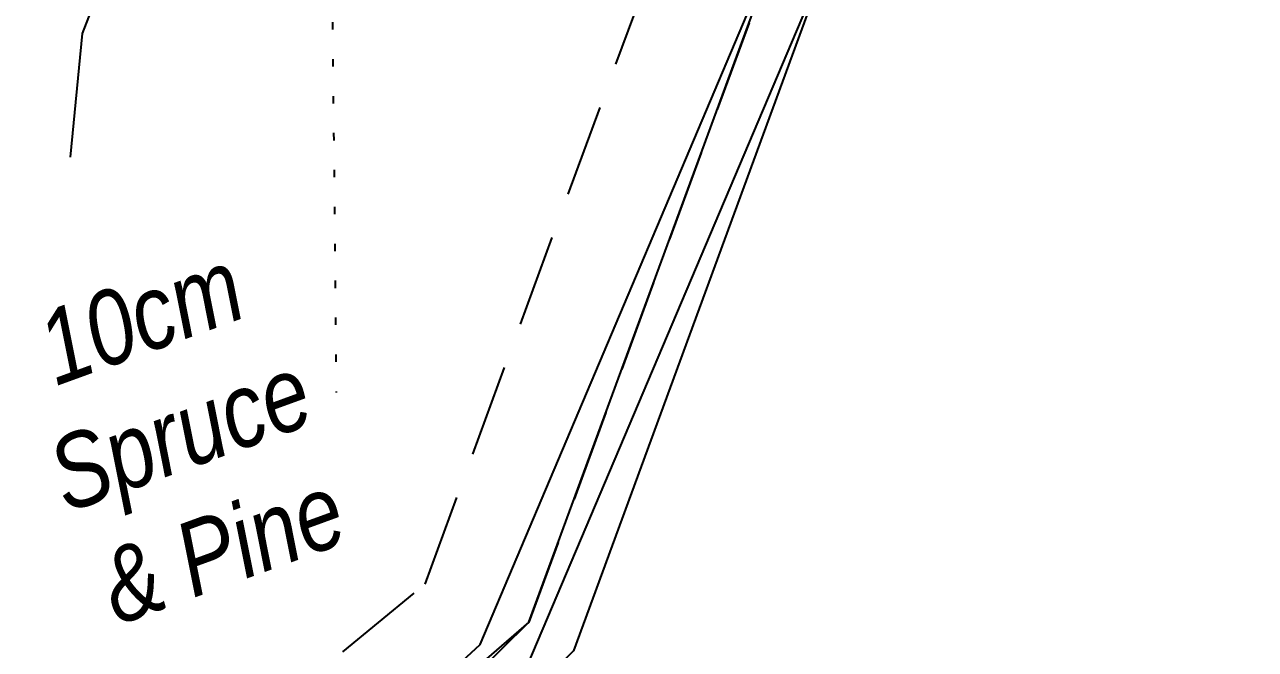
# Model space of a CAD drawing. Extents: x 471563 to 508050, y 6028961 to 6050146.
# Drawn here: x 481231.8 to 481398.7, y 6044011.5 to 6044096.2 of the extents above; entities that cross this region are included whole.
import ezdxf

# ---------------------------------------------------------------- set-up
doc = ezdxf.new("R2010")
doc.units = 0
doc.header["$LTSCALE"] = 5
doc.linetypes.add('foc-ACCESSROAD', pattern=[3.75, 2.5, -1.25])
doc.linetypes.add('foc-TOPO', pattern=[1, 0.2, -0.8])
for name, color, linetype in [('F-RW', 190, 'Continuous'), ('F-WS', 190, 'foc-ACCESSROAD'), ('T-BUSH-T', 110, 'Continuous'), ('T-SLOPE', 48, 'Continuous'), ('T-VEGETATION-CHANGE', 104, 'foc-TOPO')]:
    doc.layers.add(name, color=color, linetype=linetype)
doc.styles.add('80LS', font='ARIALNI.TTF', dxfattribs={"height": 10})

msp = doc.modelspace()

# ---------------------------------------------------------------- linework, layer by layer
at = {"layer": 'F-RW'}
for points in [[(480959.107, 6043722.241), (481015.019, 6043740.854), (481025.41, 6043744.313), (481202.389, 6043918.789), (481300.199, 6044015.217), (481346.037, 6044139.988), (481370.147, 6044205.617), (481377.255, 6044224.967), (481378.678, 6044228.831), (481380.524, 6044233.865), (481401.228, 6044228.748), (481401.228, 6044228.748), (481461.236, 6044213.938), (481488.146, 6044207.295), (481646.101, 6044168.302)], [(481657.792, 6044158.206), (481551.532, 6044184.438), (481395.238, 6044223.022), (481384.934, 6044225.565), (481384.429, 6044224.191), (481377.32, 6044204.84), (481306.23, 6044011.332), (481202.33, 6043908.9), (481029.166, 6043738.184), (481020.076, 6043735.158), (480961.317, 6043715.598)], [(481629.595, 6044134.518), (481529.606, 6044194.396), (481515.559, 6044189.197), (481500.498, 6044144.604), (481447.076, 6044108.165), (481369.835, 6044115.066), (481339.073, 6044101.57), (481299.421, 6044008.085), (481188.139, 6043905.415), (481004.135, 6043725.746), (480955.444, 6043721.295), (480954.807, 6043728.263), (481001.024, 6043732.487), (481183.322, 6043910.49), (481293.569, 6044012.205), (481333.717, 6044106.86), (481368.669, 6044122.194), (481445.203, 6044115.357), (481494.619, 6044149.063), (481509.999, 6044194.599), (481530.323, 6044202.121), (481633.921, 6044140.082)]]:
    msp.add_lwpolyline(points, dxfattribs=at)
at = {"layer": 'F-WS'}
msp.add_lwpolyline([(481025.672, 6043759.19), (481011.26, 6043745.088), (481015.019, 6043740.854), (481020.076, 6043735.158), (481031.704, 6043722.063), (480949.436, 6043649.019), (480876.393, 6043731.287), (480958.66, 6043804.33), (481001.288, 6043756.319), (481015.179, 6043769.913), (481172.713, 6043924.069), (481202.584, 6043951.685), (481286.126, 6044020.387), (481352.722, 6044201.657), (481356.341, 6044211.507), (481349.804, 6044221.845), (481360.356, 6044221.231), (481375.289, 6044219.616), (481300.199, 6044015.217), (481202.462, 6043931.141), (481183.054, 6043913.198), (481025.672, 6043759.19)], close=True, dxfattribs=at)
at = {"layer": 'T-SLOPE', "flags": 128}
msp.add_lwpolyline([(481238.054, 6044078.188), (481239.697, 6044094.937), (481245.709, 6044110.499), (481243.46, 6044129.997), (481242.588, 6044149.004), (481246.534, 6044161.086), (481251.06, 6044176.828), (481256.962, 6044188.706), (481260.687, 6044200.217), (481270.164, 6044208.347), (481270.883, 6044219.188), (481263.784, 6044230.691)], dxfattribs=at)
at = {"layer": 'T-VEGETATION-CHANGE', "flags": 128}
msp.add_lwpolyline([(481272.232, 6044226.476), (481274.086, 6044046.314)], dxfattribs=at)

# ---------------------------------------------------------------- texts
at = {"layer": 'T-BUSH-T', "insert": (481214.125, 6044049.823), "char_height": 9.99475, "attachment_point": 1, "rotation": 20, "style": '80LS'}
msp.add_mtext_dynamic_manual_height_columns('\\pi19.75017;10cm \\P\\pi15.21639;Spruce\\P\\pi16.53221;& Pine', width=65.61214, gutter_width=50, heights=[0], dxfattribs=at)

doc.saveas('drawing.dxf')
